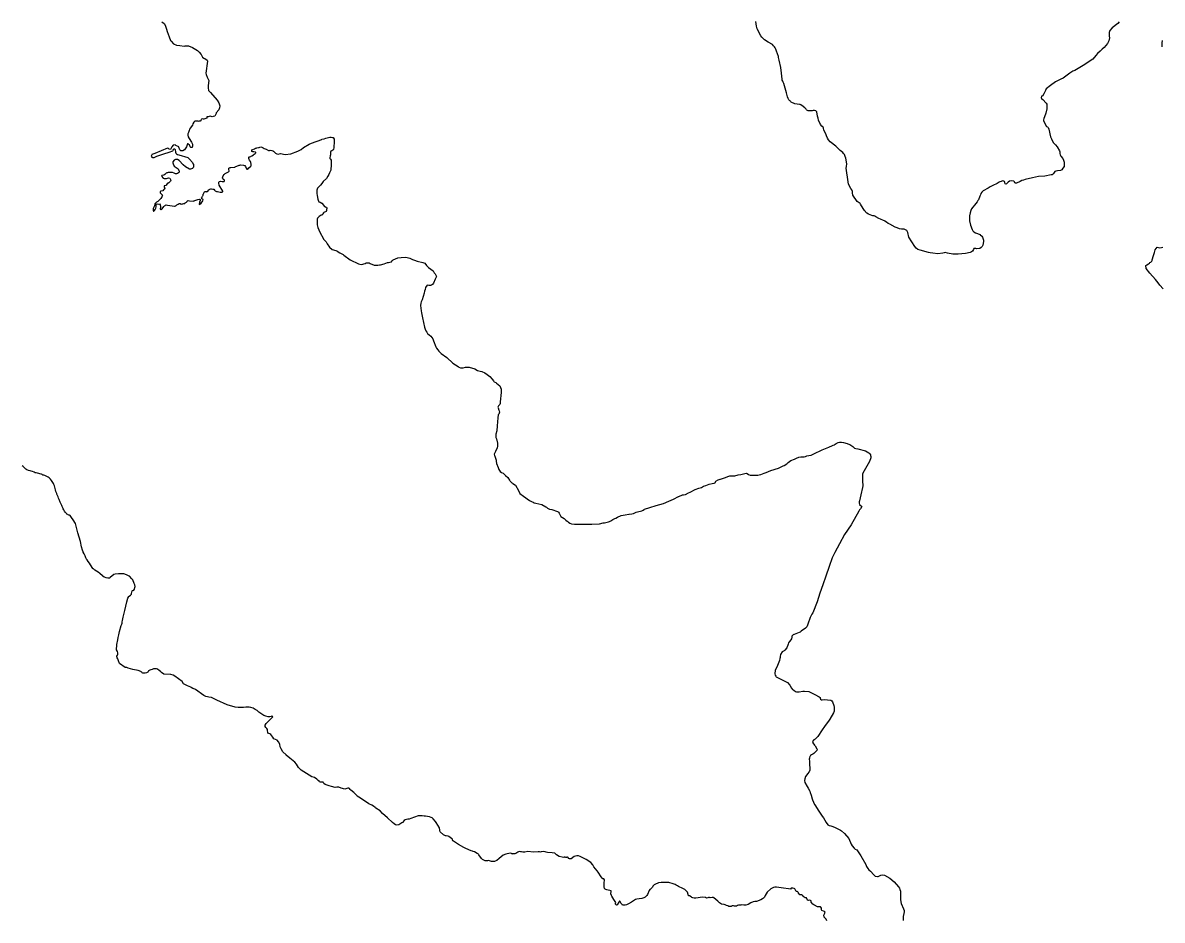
# Model space of a CAD drawing. Header units: inches. Extents: x 1341578 to 1502124, y 557203 to 748561.
# Drawn here: x 1489881 to 1495786, y 608243 to 612898 of the extents above; entities that cross this region are included whole.
import ezdxf

# ---------------------------------------------------------------- set-up
doc = ezdxf.new("R2010")
doc.units = ezdxf.units.IN
doc.header["$MEASUREMENT"] = 0
doc.layers.add('Zipcode', color=7, linetype='Continuous')

msp = doc.modelspace()

# ---------------------------------------------------------------- linework, layer by layer
at = {"layer": 'Zipcode'}
for points in [[(1490601.5, 612902.9), (1490613.8, 612893.6), (1490619.5, 612882.6), (1490620.3, 612880.3), (1490625.8, 612864.4), (1490629.8, 612852.8), (1490639.3, 612825.8), (1490647, 612806.9), (1490649, 612802), (1490661.3, 612789), (1490676.7, 612782.5), (1490695.1, 612780.2), (1490716.3, 612777.6), (1490722.8, 612778.1), (1490726, 612778.4), (1490739.4, 612779.3), (1490760.4, 612769.7), (1490786.6, 612753.9), (1490789.1, 612751), (1490794.2, 612745.3), (1490806, 612733.6), (1490812.2, 612719.4), (1490818.4, 612714.1), (1490823.3, 612712.4), (1490837.1, 612703.5), (1490838.1, 612698.9), (1490830.1, 612637.4), (1490830.7, 612630.5), (1490837, 612615.4), (1490845.6, 612599.4), (1490841.5, 612573.4), (1490840.9, 612560.8), (1490843.9, 612546.6), (1490852.9, 612537.1), (1490888.7, 612496.5), (1490897, 612482.9), (1490901.2, 612467.2), (1490899.6, 612457), (1490896.5, 612447.1), (1490883.4, 612431.4), (1490883.6, 612429), (1490883.7, 612428.2), (1490875.8, 612413), (1490868.4, 612412.1), (1490868.1, 612412), (1490862.7, 612409.5), (1490856.6, 612411.3), (1490855.1, 612413.2), (1490846.9, 612411.5), (1490840.6, 612410.7), (1490835.1, 612410.7), (1490835.1, 612408.4), (1490835.2, 612404.4), (1490834, 612402.6), (1490829.2, 612401.3), (1490824.3, 612399.9), (1490818.5, 612398.8), (1490816.6, 612398.9), (1490811.5, 612399.1), (1490806.4, 612398.9), (1490804.7, 612394.2), (1490799.3, 612388.5), (1490793.3, 612387.4), (1490792.4, 612387.3), (1490788.6, 612386.8), (1490787.5, 612387.2), (1490783.5, 612388.5), (1490778.4, 612388.3), (1490772.5, 612387.7), (1490772, 612387.7), (1490766.5, 612382.4), (1490762.5, 612374.4), (1490759.4, 612366.4), (1490753.1, 612358.8), (1490749.1, 612353.6), (1490745.5, 612346.1), (1490743.8, 612338.6), (1490739.4, 612329.6), (1490736.8, 612322.2), (1490736.9, 612314.7), (1490738, 612306.9), (1490742.8, 612298.7), (1490754.8, 612278.7), (1490754.7, 612278.6), (1490760.1, 612268.6), (1490759.4, 612256.1), (1490759.1, 612253.1), (1490759, 612251.9), (1490756.9, 612251.7), (1490752.1, 612251.2), (1490748.3, 612254.8), (1490744.9, 612264.5), (1490743.1, 612265.7), (1490740.6, 612267.5), (1490737.4, 612269.8), (1490733.7, 612269.7), (1490728.4, 612254.7), (1490719, 612238.6), (1490709.4, 612234.6), (1490700.6, 612234.4), (1490696.3, 612237.9), (1490694.5, 612239.3), (1490689, 612253.5), (1490688.6, 612254.4), (1490674.6, 612261.8), (1490670.4, 612265.4), (1490660.7, 612263.3), (1490653.9, 612254.3), (1490645.4, 612240.5), (1490639.4, 612243.1), (1490635.1, 612246.7), (1490630, 612247), (1490565.8, 612220), (1490550.2, 612214.9), (1490548.7, 612213.1), (1490546.8, 612205.7), (1490548.7, 612201.8), (1490553.6, 612199.4), (1490561, 612198.7), (1490575.7, 612205.4), (1490611, 612219.2), (1490638.9, 612227.5), (1490658.6, 612234.3), (1490660.2, 612236.7), (1490663.1, 612242.6), (1490665.4, 612243.6), (1490667.2, 612243.6), (1490668.7, 612242.4), (1490669.8, 612241.4), (1490672.9, 612227.4), (1490674.6, 612221.4), (1490677.2, 612219.2), (1490683.3, 612215.6), (1490689.9, 612213.5), (1490736, 612198.7), (1490744.7, 612191.3), (1490760.1, 612172.8), (1490766.1, 612162.1), (1490766.3, 612161.6), (1490766.1, 612158), (1490765.8, 612151.4), (1490765.7, 612149.5), (1490762.6, 612146.2), (1490759.6, 612142.9), (1490750.6, 612139.1), (1490744.1, 612139.6), (1490724.5, 612150.1), (1490712, 612161.6), (1490691.2, 612183.5), (1490681.9, 612189), (1490672.4, 612188.7), (1490665.3, 612184.7), (1490658.5, 612176.7), (1490657.5, 612171.1), (1490659.4, 612166), (1490665, 612154.8), (1490685.4, 612139.7), (1490689, 612132.3), (1490691.1, 612127.6), (1490691.2, 612123.5), (1490688.5, 612120.1), (1490681.9, 612115.8), (1490677.3, 612113.8), (1490672.4, 612114.1), (1490664.7, 612118.5), (1490657, 612121.9), (1490646.8, 612121.4), (1490639.2, 612121.2), (1490633.9, 612120.8), (1490629.9, 612120), (1490626.5, 612119.2), (1490623.3, 612117.4), (1490616.9, 612111.7), (1490616.6, 612111.4), (1490611, 612108.3), (1490601.1, 612105.9), (1490599.6, 612101.8), (1490607.9, 612091.8), (1490608.7, 612091.8), (1490613.4, 612090.7), (1490625.3, 612090.7), (1490626.1, 612090.9), (1490635.6, 612093.9), (1490641.9, 612091.6), (1490646.2, 612085.5), (1490647.2, 612080.2), (1490646.3, 612076.4), (1490636.4, 612066.4), (1490635.1, 612067.2), (1490629.4, 612062.8), (1490621.9, 612054.9), (1490613.9, 612052.6), (1490613.2, 612045), (1490616.2, 612041.7), (1490617.6, 612040.2), (1490613.8, 612034.3), (1490611.3, 612032.9), (1490610.4, 612032.3), (1490606.4, 612026.2), (1490596.7, 612024.6), (1490592.6, 612022.3), (1490593.2, 612016.9), (1490600.1, 612009.9), (1490602.7, 612006.3), (1490603.6, 612003), (1490604.2, 612001), (1490603.1, 611996.8), (1490601.8, 611994.9), (1490595.9, 611986.6), (1490583.1, 611973.1), (1490580.9, 611971.6), (1490573.6, 611966.9), (1490564.6, 611958.3), (1490562.6, 611949.1), (1490557, 611934.5), (1490555.8, 611924.5), (1490558.2, 611920.8), (1490560, 611920.9), (1490563.4, 611924.7), (1490566.1, 611928.9), (1490569.4, 611936.5), (1490571.4, 611943.5), (1490571.7, 611950.2), (1490570.7, 611953.9), (1490571.3, 611956.2), (1490574.3, 611958.6), (1490576.8, 611958.9), (1490586.3, 611958.1), (1490588.9, 611959), (1490592.7, 611954.7), (1490594.8, 611944.5), (1490594.9, 611938.4), (1490592.8, 611934.4), (1490593.1, 611931.8), (1490596.2, 611929.8), (1490598.5, 611929.9), (1490602.1, 611932.1), (1490608.4, 611939.7), (1490611.1, 611945.4), (1490614.3, 611948.9), (1490618.4, 611951.2), (1490619.5, 611951.9), (1490624.4, 611953.2), (1490631.3, 611952.9), (1490667.3, 611947.3), (1490668.3, 611947.1), (1490670.6, 611946.8), (1490671.8, 611948), (1490674.8, 611950.9), (1490679.9, 611954.6), (1490683, 611955.9), (1490685.7, 611957), (1490691.6, 611959.9), (1490696, 611960.6), (1490701.2, 611956.8), (1490707.4, 611959), (1490709.6, 611959.3), (1490714.9, 611960), (1490720.1, 611960.3), (1490723, 611963.6), (1490729.6, 611968.4), (1490730.7, 611969.5), (1490733.4, 611972.4), (1490733.5, 611973.5), (1490734.9, 611975.4), (1490737, 611975.9), (1490744.2, 611974.5), (1490765, 611973.5), (1490767.4, 611974.9), (1490768.7, 611975.3), (1490771.6, 611976.1), (1490777.6, 611978.1), (1490788.4, 611980.8), (1490797.2, 611983.3), (1490799.9, 611981.7), (1490799.8, 611975.9), (1490795.8, 611967), (1490794, 611956.3), (1490797.8, 611957.7), (1490806, 611963.2), (1490814.6, 611974.8), (1490815.9, 611982), (1490808.2, 611985.8), (1490807.4, 611989.6), (1490808.6, 611991.3), (1490809.5, 611993.9), (1490809.9, 611994.6), (1490812.4, 611998.6), (1490813.2, 612000.4), (1490814.8, 612003.8), (1490815.8, 612008.4), (1490816.1, 612009.8), (1490816.7, 612011.3), (1490818.3, 612015), (1490820, 612017.4), (1490821, 612018.8), (1490823.2, 612021.4), (1490825.1, 612022.4), (1490826.6, 612022.3), (1490833.6, 612022.2), (1490834.2, 612021.9), (1490840.6, 612024.5), (1490840.5, 612025.2), (1490844.8, 612031.6), (1490847.5, 612033.5), (1490850.5, 612035.7), (1490854.4, 612036.9), (1490858.3, 612036.6), (1490865.7, 612035.9), (1490870.8, 612034.9), (1490874.2, 612030.6), (1490874.3, 612030.5), (1490877.2, 612026.8), (1490884.5, 612023.7), (1490890.4, 612022.7), (1490897.2, 612021.4), (1490903.3, 612020.4), (1490909.8, 612019.2), (1490914.6, 612020), (1490917.6, 612022.4), (1490917.3, 612024.5), (1490898.9, 612055.5), (1490896.8, 612067), (1490897.4, 612071.4), (1490900.1, 612074.5), (1490904.5, 612076.2), (1490914.7, 612075.4), (1490915, 612075), (1490920.3, 612074.7), (1490923.7, 612075.5), (1490926.2, 612078.8), (1490926.6, 612081.4), (1490920.7, 612086), (1490917.2, 612089.2), (1490916.2, 612093.1), (1490916.6, 612098.9), (1490918.7, 612104.5), (1490923.5, 612111.2), (1490929.8, 612116.9), (1490946.5, 612125.5), (1490948.4, 612126.3), (1490950.4, 612128.7), (1490949.3, 612139.3), (1490948.9, 612143.2), (1490950, 612144.7), (1490951.9, 612147.2), (1490957.4, 612147.4), (1490959.2, 612147.6), (1490979.8, 612150), (1490981.9, 612151.2), (1491002, 612159.7), (1491005.4, 612160.4), (1491010.6, 612161.6), (1491025.2, 612159), (1491029.8, 612157.4), (1491030.8, 612157.1), (1491034.4, 612152.1), (1491038.5, 612143.9), (1491041.6, 612139.4), (1491044.6, 612139.2), (1491047.9, 612140), (1491052.6, 612145.3), (1491062.4, 612154.8), (1491065.1, 612158.4), (1491065, 612163), (1491064.9, 612164.9), (1491063, 612173.8), (1491060.5, 612178.2), (1491055.6, 612185.2), (1491053.1, 612188.8), (1491052, 612194.8), (1491052.6, 612200.9), (1491054.4, 612203), (1491056.8, 612203.4), (1491057.4, 612203.6), (1491062, 612203.9), (1491063.9, 612205.4), (1491067.5, 612208.5), (1491076.4, 612213.6), (1491078.8, 612215.9), (1491080.7, 612216.8), (1491085.5, 612220.2), (1491088, 612222.8), (1491087.7, 612225.6), (1491087.6, 612227), (1491077.7, 612229), (1491072.9, 612229.1), (1491068.2, 612229.6), (1491067.2, 612232.3), (1491067, 612235.6), (1491067.4, 612238), (1491067.5, 612238.9), (1491068.3, 612239.3), (1491072.7, 612241.1), (1491081.1, 612244.9), (1491086.9, 612247.2), (1491089.4, 612248.1), (1491094.5, 612250.1), (1491101.7, 612251.2), (1491105.6, 612251.9), (1491108.4, 612252.8), (1491114.1, 612254.1), (1491119.6, 612253.3), (1491126.3, 612249.5), (1491132.4, 612245.2), (1491142.3, 612241.9), (1491154.4, 612235.9), (1491156.2, 612236), (1491157.6, 612236.1), (1491158.7, 612236.1), (1491163.5, 612237.8), (1491171.9, 612236.5), (1491176.5, 612234.5), (1491178.9, 612232.3), (1491179.3, 612231.6), (1491190.6, 612221.7), (1491196.7, 612218.7), (1491203.7, 612217), (1491216.1, 612220.7), (1491240.2, 612215.4), (1491270.2, 612219.1), (1491306, 612231.8), (1491319.8, 612239.1), (1491323, 612241.5), (1491336.2, 612251.2), (1491364.7, 612268.1), (1491377.5, 612273), (1491430.2, 612293.1), (1491430.9, 612293.7), (1491443.1, 612297), (1491450.6, 612300), (1491471.6, 612304.5), (1491478.5, 612304.4), (1491485, 612303.9), (1491488.6, 612302.6), (1491494.2, 612294.8), (1491494.7, 612291.9), (1491494.9, 612284.2), (1491494.7, 612278.1), (1491493.8, 612269.7), (1491492, 612263.1), (1491492.1, 612256), (1491492.2, 612252), (1491490.5, 612241.6), (1491487.2, 612238.2), (1491482.8, 612234.3), (1491481.8, 612233.5), (1491477.4, 612232.3), (1491476.1, 612227.2), (1491476, 612212.9), (1491474.2, 612207.4), (1491471.5, 612198.1), (1491471.2, 612197.1), (1491471.3, 612194.6), (1491472, 612193.8), (1491476, 612190.1), (1491478.7, 612185.6), (1491479.2, 612178.7), (1491479.5, 612175.1), (1491479.3, 612168.2), (1491478.7, 612155.9), (1491476.9, 612140.9), (1491476.4, 612132.8), (1491470.9, 612120.1), (1491466.7, 612111), (1491461.8, 612101.7), (1491454.9, 612089.6), (1491437.6, 612074.8), (1491431, 612065), (1491423.3, 612055.7), (1491422.9, 612055.3), (1491416.3, 612048.3), (1491415.8, 612047.8), (1491411.4, 612043.5), (1491410.8, 612042.9), (1491409, 612041.8), (1491408.1, 612040.3), (1491405.1, 612030.1), (1491405.3, 612023.1), (1491405, 612012.4), (1491405.7, 612002.7), (1491409.3, 611983.8), (1491410.8, 611977.9), (1491415.1, 611970.1), (1491421.2, 611968.5), (1491430.1, 611962.7), (1491440.3, 611949.8), (1491440.4, 611949.7), (1491440.5, 611949.6), (1491441.3, 611949.5), (1491441.6, 611948.4), (1491448.7, 611943.3), (1491451.4, 611942.5), (1491455, 611940.9), (1491456.2, 611938.1), (1491456.3, 611934.2), (1491455.4, 611930), (1491455, 611925.3), (1491452.3, 611919.3), (1491440.9, 611914.1), (1491439.1, 611911.9), (1491436.2, 611907.9), (1491434.3, 611903.4), (1491432.8, 611900.5), (1491429.6, 611899.7), (1491426.5, 611899.4), (1491421.5, 611896.8), (1491417.4, 611893.3), (1491415.7, 611892.2), (1491408.5, 611884.6), (1491407.2, 611879), (1491406.6, 611864.1), (1491406.8, 611852.9), (1491406.9, 611850.7), (1491410.4, 611836), (1491420.7, 611811.4), (1491439.2, 611777.7), (1491439.9, 611776.4), (1491452.5, 611762.7), (1491458.2, 611751.4), (1491469.6, 611734.5), (1491484.7, 611722.3), (1491491.2, 611720.2), (1491508.1, 611714.6), (1491510.1, 611714), (1491523.1, 611705.7), (1491533.6, 611699), (1491540.3, 611696.6), (1491544.7, 611693.3), (1491577.5, 611668.6), (1491620.5, 611648.5), (1491627.1, 611645.5), (1491635.7, 611644.5), (1491654.9, 611650.1), (1491661, 611652.7), (1491668.5, 611653.7), (1491675.1, 611652.7), (1491681.2, 611649.2), (1491701.4, 611641.2), (1491711.5, 611640.7), (1491720.6, 611641.3), (1491728.7, 611641.8), (1491735.3, 611643.3), (1491752.9, 611648.4), (1491771.6, 611654.1), (1491776.6, 611654.8), (1491782.2, 611655.6), (1491790.8, 611657.7), (1491793.8, 611662.7), (1491796.4, 611665.1), (1491799.4, 611667.8), (1491824.6, 611678.5), (1491842.3, 611681.1), (1491865.5, 611682.2), (1491886.8, 611677.2), (1491893.8, 611673.7), (1491900.9, 611670.7), (1491911.1, 611666.2), (1491925.2, 611661.2), (1491953.5, 611654.2), (1491965.2, 611651.7), (1491973.8, 611639.1), (1491977.9, 611633.5), (1491984, 611628), (1492007.3, 611611.4), (1492013.4, 611601.3), (1492017.9, 611595.8), (1492025, 611581.7), (1492023.5, 611578.1), (1492018, 611568.5), (1492008.5, 611547.7), (1492003.5, 611541.2), (1491998.9, 611537.6), (1491992.9, 611536.1), (1491985.3, 611536), (1491976.7, 611537), (1491968.1, 611524.9), (1491965.6, 611515.3), (1491963.1, 611505.6), (1491961.7, 611495.5), (1491950.2, 611461.1), (1491946.1, 611451), (1491944.2, 611443.4), (1491942.7, 611431.8), (1491944.8, 611404), (1491946.9, 611393.9), (1491951.5, 611368.2), (1491962.8, 611318.7), (1491966.3, 611308.6), (1491969.4, 611301), (1491974, 611292.9), (1491978.5, 611285.9), (1491995.8, 611271.8), (1492005.4, 611258.7), (1492009, 611248.1), (1492021.2, 611217.8), (1492025.3, 611211.2), (1492031.9, 611202.2), (1492037, 611195.6), (1492042, 611190.1), (1492048.6, 611182), (1492078.5, 611162.4), (1492109.4, 611133.2), (1492136.8, 611115.1), (1492141.4, 611112.1), (1492149.5, 611108.6), (1492163.6, 611109.1), (1492175.7, 611112.7), (1492194.4, 611112.3), (1492224.3, 611103.8), (1492237.4, 611095.2), (1492251.1, 611091.7), (1492259.7, 611089.3), (1492275.4, 611081.7), (1492288, 611073.2), (1492301.2, 611063.1), (1492313.9, 611049.5), (1492320, 611040.9), (1492322.8, 611037.4), (1492323.5, 611036.4), (1492331.5, 611031.8), (1492335.7, 611029.4), (1492352.4, 611015.8), (1492360, 610997.1), (1492360.1, 610980.4), (1492355.2, 610931.9), (1492354.2, 610923.3), (1492352.9, 610918.7), (1492352.7, 610918.3), (1492346.7, 610911.7), (1492344.6, 610907.2), (1492343.2, 610904.1), (1492343.9, 610901.2), (1492344.2, 610900.3), (1492347.3, 610888.4), (1492348.8, 610884.9), (1492351.4, 610878.8), (1492347.9, 610868.2), (1492344.8, 610865.2), (1492341.9, 610848.5), (1492339.5, 610807), (1492338, 610781.8), (1492333.1, 610764.6), (1492331.6, 610759.5), (1492332.1, 610746.9), (1492336.2, 610739.8), (1492340.8, 610717.1), (1492340.8, 610702.4), (1492339.9, 610693.8), (1492330.3, 610674.1), (1492324.3, 610660.9), (1492324.8, 610653.9), (1492326.3, 610649.6), (1492333.5, 610629.1), (1492334, 610623.7), (1492335.1, 610613), (1492344.3, 610591.8), (1492347.8, 610580.7), (1492355.4, 610570.1), (1492361, 610565.6), (1492370.1, 610562.1), (1492382.8, 610550.5), (1492393.9, 610540.4), (1492402.9, 610526.5), (1492403.6, 610525.3), (1492404.2, 610524.2), (1492406.1, 610520.7), (1492409.7, 610516.7), (1492415.8, 610512.2), (1492418, 610510.8), (1492421.3, 610508.7), (1492433.5, 610499.1), (1492450.3, 610472.4), (1492457.4, 610457.2), (1492475.1, 610442.7), (1492507.6, 610420.5), (1492516.7, 610415.5), (1492525.3, 610411.5), (1492530.8, 610409), (1492539.9, 610407), (1492570.8, 610399.5), (1492591.5, 610388), (1492595.6, 610384.9), (1492600.7, 610380.9), (1492606.2, 610377.4), (1492611.3, 610375.4), (1492621.9, 610373.4), (1492652.3, 610363.4), (1492654.8, 610361.9), (1492657.8, 610359.4), (1492660.4, 610355.4), (1492662.9, 610350.8), (1492670, 610337.7), (1492685.7, 610327.1), (1492694.4, 610318.6), (1492702.3, 610312.9), (1492703.5, 610312), (1492706.5, 610309.6), (1492709.1, 610307.5), (1492716.2, 610302.5), (1492724.8, 610299.8), (1492725.8, 610299.5), (1492740.4, 610298), (1492749, 610297.5), (1492755.1, 610297.6), (1492762.7, 610298.1), (1492769.2, 610298.1), (1492779.8, 610298.2), (1492804.6, 610297.7), (1492813.7, 610297.3), (1492821.8, 610297.3), (1492822.6, 610297.3), (1492829.4, 610297.3), (1492870.3, 610300), (1492889.1, 610303.9), (1492895, 610305.1), (1492903.1, 610306.7), (1492908.7, 610307.2), (1492915.7, 610309.7), (1492922.3, 610311.8), (1492928.9, 610315.3), (1492933.9, 610318.9), (1492939.4, 610320.9), (1492948.6, 610326.3), (1492954.1, 610329.4), (1492963.2, 610334.7), (1492982.3, 610341.8), (1493003.5, 610345.4), (1493022.2, 610349), (1493023.5, 610349.2), (1493037.9, 610351.1), (1493046, 610353.1), (1493053, 610356.2), (1493060.1, 610359.8), (1493067.2, 610362.3), (1493089.4, 610366.9), (1493092.9, 610367.9), (1493096.4, 610371), (1493101.3, 610374.4), (1493101.5, 610374.5), (1493102.8, 610375), (1493131.3, 610384.8), (1493164.1, 610394), (1493201.9, 610405.2), (1493228.2, 610417.4), (1493252.9, 610426.6), (1493279.1, 610440.3), (1493280.1, 610440.7), (1493300.3, 610449), (1493304.4, 610449.8), (1493315.5, 610452.1), (1493331, 610459.5), (1493340.2, 610463.8), (1493364.9, 610477.5), (1493383.6, 610484.2), (1493392.1, 610486.3), (1493398.2, 610487.7), (1493409.3, 610494.3), (1493420.4, 610497.9), (1493429, 610501), (1493438.1, 610504.6), (1493454.2, 610509.2), (1493464.4, 610510.2), (1493470.4, 610513.8), (1493470.9, 610517.3), (1493473.4, 610520.8), (1493484, 610527.5), (1493490.1, 610529.4), (1493495.3, 610531.1), (1493496.6, 610531.5), (1493517.3, 610538.7), (1493539.5, 610545.8), (1493544.6, 610547.4), (1493559.7, 610547.9), (1493570.8, 610549), (1493588, 610554.1), (1493602.7, 610554.6), (1493615.8, 610558.7), (1493622.4, 610560.3), (1493628.9, 610561.8), (1493635.5, 610560.3), (1493641.1, 610555.3), (1493650.2, 610551.8), (1493673.4, 610551.3), (1493684, 610551.4), (1493690.1, 610551.9), (1493697.7, 610553.4), (1493706.3, 610556), (1493722.9, 610561.6), (1493733.5, 610565.2), (1493757.2, 610575.9), (1493797.6, 610588.1), (1493822.3, 610599.3), (1493826.4, 610601.9), (1493840.5, 610610.5), (1493847, 610617.1), (1493853.6, 610621.9), (1493861.1, 610627.3), (1493880.8, 610634.9), (1493890.4, 610640), (1493903.5, 610645.1), (1493913.6, 610646.7), (1493927.4, 610647.1), (1493930.3, 610647.2), (1493937.4, 610648.8), (1493945, 610651.3), (1493954, 610653.4), (1493967.2, 610655.9), (1493980.9, 610662), (1494022.8, 610682.3), (1494058.6, 610697.6), (1494077.3, 610705.8), (1494081.3, 610707.3), (1494086.9, 610709.4), (1494088.8, 610710.7), (1494091.4, 610712.4), (1494096.9, 610716), (1494107, 610720.5), (1494114.1, 610722.1), (1494124.2, 610722.1), (1494134.8, 610721.1), (1494153.5, 610715.4), (1494153.6, 610715.4), (1494165.7, 610711.6), (1494167.5, 610710.3), (1494182.9, 610699.6), (1494187, 610695.5), (1494191, 610692.5), (1494197.6, 610689.5), (1494209.2, 610687.5), (1494247.7, 610677.6), (1494264.9, 610668), (1494270.5, 610661.5), (1494273.5, 610657.4), (1494275, 610653.9), (1494275.1, 610647.8), (1494275.6, 610642.3), (1494268.6, 610623.1), (1494234.4, 610562.8), (1494231.9, 610557.2), (1494232, 610542.6), (1494232.6, 610515.3), (1494234.1, 610503.2), (1494234.1, 610496.1), (1494233.2, 610487), (1494224.7, 610449.1), (1494216.7, 610418.7), (1494215.7, 610412.7), (1494215.7, 610406.1), (1494217.3, 610399), (1494230, 610388.4), (1494222.2, 610377.4), (1494217.8, 610371.2), (1494213.9, 610365.6), (1494174.2, 610293.3), (1494140, 610244.1), (1494113.4, 610195), (1494089.3, 610150.5), (1494074.7, 610122.1), (1494059.7, 610078.1), (1494042.7, 610027.5), (1494026.7, 609983), (1494012.2, 609940), (1493997.7, 609895.5), (1493975.6, 609838.3), (1493970.6, 609830.2), (1493961.6, 609813.5), (1493948.7, 609778.8), (1493947, 609774.5), (1493943.5, 609765.4), (1493938, 609758.3), (1493937.4, 609757.8), (1493915.4, 609742), (1493909.3, 609737.5), (1493905.3, 609735.9), (1493878, 609725.3), (1493876.1, 609724.5), (1493872.9, 609723.2), (1493869.9, 609720.2), (1493869.5, 609719.7), (1493866.9, 609716.6), (1493866.4, 609711.1), (1493866.3, 609710.8), (1493864.9, 609702), (1493861.7, 609698.2), (1493854.3, 609689.8), (1493849.8, 609681.7), (1493847.3, 609675.6), (1493840.8, 609656.9), (1493830.8, 609643.2), (1493826.7, 609640.2), (1493816.1, 609634.6), (1493808.1, 609621.4), (1493806.6, 609611.8), (1493806.1, 609605.2), (1493805.1, 609601.2), (1493802.1, 609591.1), (1493788.6, 609556.2), (1493779.6, 609541), (1493778.8, 609521), (1493779.3, 609515), (1493783.2, 609508.5), (1493784.4, 609506.5), (1493802, 609497.2), (1493843.3, 609476.7), (1493856.4, 609463.3), (1493865.1, 609447.4), (1493870.6, 609440.4), (1493877.2, 609436), (1493885.3, 609430.1), (1493890.3, 609427.7), (1493904.8, 609428.3), (1493923.8, 609430.5), (1493931.8, 609430.6), (1493954.3, 609428.8), (1493986.4, 609414.2), (1494007.6, 609402.4), (1494012.6, 609398.5), (1494014.1, 609395), (1494015.7, 609390.5), (1494020.2, 609387.1), (1494024.2, 609387.1), (1494033.2, 609388.2), (1494069.3, 609385.1), (1494074.3, 609381.6), (1494077.8, 609376.7), (1494084.6, 609357.7), (1494086.1, 609348.8), (1494086.2, 609343.8), (1494086.3, 609333.8), (1494085.9, 609328.3), (1494082.5, 609318.2), (1494064, 609286.8), (1494062.3, 609284), (1494062, 609283.5), (1494039.2, 609252.7), (1494020.5, 609225), (1494004.7, 609200.9), (1494000.8, 609195.8), (1493986.9, 609182.2), (1493980.9, 609178.6), (1493980, 609178), (1493978.5, 609177.1), (1493973.6, 609170), (1493975.1, 609165.1), (1493976, 609163.8), (1493984.2, 609151.5), (1493986.8, 609147.7), (1493995.6, 609132.3), (1493997, 609129.8), (1493995.6, 609124.3), (1493992.2, 609120.8), (1493987.1, 609115.7), (1493979.7, 609108), (1493975.8, 609104.1), (1493972.1, 609102.4), (1493967.8, 609100.5), (1493963.3, 609098.4), (1493961.5, 609094.7), (1493960.4, 609092.4), (1493958, 609085.9), (1493957.5, 609083.3), (1493956.6, 609078.3), (1493957.2, 609068.4), (1493958.8, 609054.9), (1493960.1, 609028.4), (1493959.2, 609020.9), (1493956.8, 609013.3), (1493955.1, 609011.1), (1493950.2, 609004.3), (1493949.9, 609003.8), (1493937.5, 608989.1), (1493933.6, 608977.1), (1493932.7, 608968.1), (1493933.8, 608958.1), (1493946.6, 608937.7), (1493951.7, 608928.3), (1493959.8, 608912.4), (1493961.9, 608905.7), (1493966.4, 608891.6), (1493972.3, 608872.8), (1493973.8, 608868), (1493978.5, 608855.4), (1493979, 608854.1), (1493985.1, 608842.1), (1494006, 608808.9), (1494016.1, 608793), (1494023.2, 608783.5), (1494029.8, 608774.6), (1494037, 608762.7), (1494044.8, 608751), (1494053.2, 608738.4), (1494060.3, 608734.4), (1494068.8, 608732), (1494078.8, 608729.1), (1494090.4, 608724.3), (1494118.5, 608710.6), (1494124.6, 608706.6), (1494139.2, 608692.3), (1494161, 608666.5), (1494174.8, 608637.2), (1494179.4, 608628.7), (1494189, 608617.3), (1494194.6, 608612.4), (1494203.6, 608608.5), (1494224.5, 608577.2), (1494249.4, 608533), (1494253.6, 608522), (1494259.7, 608511.6), (1494265.3, 608504.1), (1494273.3, 608497.2), (1494291.5, 608478.4), (1494294.6, 608474.9), (1494299.1, 608472), (1494309.6, 608469.6), (1494314.6, 608470.2), (1494320.1, 608473.2), (1494327.1, 608476.8), (1494336.5, 608478.4), (1494346.1, 608477), (1494374.7, 608461.8), (1494396.9, 608442), (1494419.2, 608416.8), (1494423.8, 608410.3), (1494426.9, 608403.4), (1494429, 608394.4), (1494430, 608386.4), (1494429.3, 608360.9), (1494429.9, 608348.4), (1494433.1, 608330.4), (1494445.5, 608301.5), (1494448, 608293.6), (1494448.1, 608286.6), (1494447.7, 608278.6), (1494442.9, 608263), (1494443, 608254), (1494443.6, 608242)], [(1495563.7, 612902.6), (1495555.6, 612894.1), (1495526.8, 612872.6), (1495514.7, 612858.2), (1495511.1, 612847.1), (1495511, 612828.5), (1495512.5, 612820.5), (1495509.9, 612804.4), (1495502.2, 612790.9), (1495494.1, 612780.4), (1495485, 612769.9), (1495474.4, 612760.5), (1495464, 612751), (1495451.2, 612739.5), (1495441.6, 612728), (1495425.9, 612709), (1495375.5, 612676.7), (1495332.7, 612651.3), (1495322.6, 612647.3), (1495307, 612637.4), (1495272.1, 612611.5), (1495260.6, 612605), (1495246.4, 612598.1), (1495232.4, 612592.1), (1495207.1, 612573.2), (1495184.9, 612554.7), (1495180.4, 612547.7), (1495171.7, 612529.7), (1495165.1, 612517.7), (1495160.6, 612517.7), (1495158.5, 612509.2), (1495161, 612506.2), (1495166.5, 612500.6), (1495185, 612481.9), (1495187.5, 612475.8), (1495188.4, 612470.9), (1495188.6, 612469.8), (1495188.6, 612461.7), (1495188.6, 612452.6), (1495183.1, 612429.3), (1495176.1, 612409.6), (1495172.6, 612400.9), (1495171.1, 612393.9), (1495171.1, 612388.8), (1495185.9, 612360.5), (1495191, 612358.5), (1495194.5, 612354.5), (1495197.6, 612346.4), (1495207.8, 612307), (1495212.4, 612296.4), (1495221.1, 612277.7), (1495233.3, 612264.6), (1495241.9, 612255), (1495254.1, 612234.3), (1495255.1, 612228.3), (1495255.7, 612219.7), (1495257.2, 612213.1), (1495260.8, 612206.5), (1495270.9, 612194.9), (1495274.5, 612184.8), (1495277.6, 612175.2), (1495277.6, 612159.6), (1495277.1, 612152), (1495271.1, 612143.4), (1495265.1, 612135.3), (1495258.5, 612131.2), (1495243.3, 612130.1), (1495234.7, 612128.1), (1495229.7, 612126.5), (1495225.7, 612121.5), (1495222.6, 612116.4), (1495220.6, 612112.3), (1495216.1, 612110.3), (1495210, 612109.3), (1495177.2, 612102.6), (1495145.3, 612100.5), (1495113.5, 612093.3), (1495075.6, 612084.5), (1495066.5, 612082), (1495058.4, 612079.4), (1495050.3, 612075.4), (1495030.6, 612065.7), (1495026.1, 612066.7), (1495022, 612068.7), (1495020, 612073.7), (1495016.4, 612077.3), (1495004.8, 612078.7), (1494995.2, 612076.7), (1494988.1, 612071.6), (1494984.1, 612068.1), (1494976.6, 612060.9), (1494972, 612063), (1494971, 612070), (1494969.4, 612074.6), (1494965.9, 612077.1), (1494957.8, 612077.6), (1494952.2, 612074.5), (1494943.6, 612073), (1494940.6, 612071.4), (1494930.5, 612065.3), (1494908.8, 612054.1), (1494894.7, 612046.5), (1494883.6, 612040.9), (1494858.3, 612027.2), (1494851.3, 612019.1), (1494846.2, 612012), (1494844.2, 612006.4), (1494842.2, 612002.8), (1494840.7, 611998.3), (1494834.7, 611980.6), (1494831.2, 611976.5), (1494826.2, 611969.4), (1494820.1, 611960.8), (1494797.5, 611933.4), (1494794, 611923.8), (1494791, 611911.6), (1494787.5, 611897), (1494786.5, 611881.3), (1494787.1, 611871.7), (1494792.2, 611848.9), (1494800.9, 611826.2), (1494804.9, 611819.1), (1494810, 611813.1), (1494818.1, 611809.1), (1494841.9, 611799.3), (1494842.4, 611799), (1494849.5, 611793.5), (1494851.6, 611790.8), (1494854.6, 611786.9), (1494859.7, 611771.3), (1494859.7, 611764.2), (1494856.3, 611745), (1494853.3, 611736.9), (1494847.2, 611731.8), (1494840.6, 611728.2), (1494825, 611725.1), (1494819.9, 611726.6), (1494814.8, 611728.1), (1494811.3, 611728.1), (1494809.3, 611726.6), (1494807.8, 611722.6), (1494802.8, 611713.9), (1494798.2, 611710.4), (1494790.6, 611707.3), (1494765.9, 611700.7), (1494728, 611698.5), (1494712.3, 611698), (1494700.2, 611697.9), (1494672.8, 611703.4), (1494661.7, 611706.4), (1494655.6, 611704.8), (1494648.6, 611702.8), (1494622.3, 611700.2), (1494598, 611702.6), (1494583.8, 611705.1), (1494574.2, 611706.6), (1494531.2, 611718.1), (1494520, 611721.6), (1494510.4, 611729.6), (1494503.8, 611737.2), (1494472.3, 611785.6), (1494467.6, 611810.9), (1494462.1, 611821.5), (1494448.4, 611828), (1494440.8, 611828), (1494434.7, 611828), (1494424.1, 611830), (1494411.9, 611834), (1494402.3, 611837.5), (1494375, 611853.1), (1494365.3, 611857.1), (1494356.7, 611863.1), (1494348.6, 611869.2), (1494346.8, 611870.3), (1494342.3, 611873), (1494342, 611873.2), (1494326, 611879.8), (1494317.7, 611883.2), (1494302.5, 611891.3), (1494296.1, 611895.7), (1494295.9, 611895.8), (1494292.4, 611896.8), (1494286.8, 611897.3), (1494280.7, 611898.3), (1494263.5, 611905.3), (1494254.9, 611910.8), (1494248.8, 611917.9), (1494247.8, 611919.3), (1494247.4, 611919.8), (1494243.7, 611924.9), (1494236.1, 611935.5), (1494221.9, 611957.2), (1494220.9, 611961.3), (1494215.8, 611964.8), (1494205.1, 611971.3), (1494182.8, 612004.6), (1494180.7, 612016.3), (1494180.2, 612023.8), (1494177.6, 612031.4), (1494171.5, 612039), (1494160.8, 612061.7), (1494157.8, 612072.3), (1494148.9, 612143.6), (1494149.9, 612152.2), (1494151.4, 612165.8), (1494146.2, 612196.7), (1494142.6, 612205.3), (1494138.6, 612214.4), (1494134, 612220.9), (1494130.4, 612225.5), (1494117.3, 612235.5), (1494094.4, 612257.7), (1494065, 612281.4), (1494056.4, 612290.9), (1494051.3, 612300), (1494046.7, 612311.6), (1494043.1, 612322.2), (1494031.9, 612341.9), (1494030.4, 612351), (1494026.3, 612359.6), (1494024.4, 612360.9), (1494021.8, 612362.6), (1494015.1, 612369.7), (1494014.9, 612370.1), (1494004.5, 612393.4), (1494003.4, 612402.5), (1494000.3, 612413.1), (1493995.2, 612436.9), (1493990.1, 612440.9), (1493984.6, 612442.4), (1493976.5, 612443.4), (1493971.9, 612441.9), (1493959.8, 612440.8), (1493951.2, 612441.8), (1493944.5, 612444.6), (1493944.1, 612444.8), (1493942.7, 612446.7), (1493940, 612450.3), (1493937.2, 612453.6), (1493933.9, 612457.4), (1493919, 612469.1), (1493916.7, 612470.9), (1493914.7, 612472.5), (1493911.6, 612473.2), (1493909, 612473.8), (1493905.6, 612474.5), (1493881.3, 612478.5), (1493863.7, 612487.2), (1493861.7, 612488.2), (1493858.7, 612490.9), (1493856.2, 612493.2), (1493852.5, 612497), (1493851.2, 612498.3), (1493847.9, 612505.7), (1493844.2, 612514), (1493839.3, 612534.2), (1493824.4, 612582.6), (1493821.4, 612589.7), (1493819.5, 612594.8), (1493816.5, 612599.8), (1493815.5, 612605.4), (1493812.7, 612637.2), (1493808.8, 612665.9), (1493801, 612704.8), (1493798, 612717.4), (1493796.5, 612723.4), (1493787.6, 612750.7), (1493787.5, 612751), (1493784.2, 612760.8), (1493780.7, 612768.4), (1493776.2, 612774), (1493772.2, 612779), (1493765.6, 612785.6), (1493744.6, 612798.3), (1493725, 612809.6), (1493710.9, 612823.2), (1493705.9, 612830.3), (1493686.5, 612867.2), (1493683, 612880.9), (1493681.1, 612893), (1493679.7, 612905.1)], [(1495786.4, 612772.7), (1495785, 612786.7), (1495785, 612793.8), (1495787.1, 612805.8)], [(1495790.5, 611518.8), (1495774.2, 611537.9), (1495765.3, 611549.2), (1495758.4, 611558), (1495751.9, 611566.2), (1495721.4, 611600), (1495702.6, 611623.2), (1495701.5, 611639.4), (1495705.6, 611642.4), (1495715.2, 611647.5), (1495719.7, 611651.6), (1495721.3, 611654.5), (1495721.7, 611655.1), (1495726.3, 611656.7), (1495732.3, 611661.3), (1495733.8, 611665.3), (1495733.8, 611669.9), (1495735.1, 611672.5), (1495735.3, 611672.9), (1495738.8, 611685.6), (1495746.8, 611706.3), (1495748.8, 611721), (1495759.4, 611734.2), (1495766.5, 611731.7), (1495773.1, 611731.2), (1495781.7, 611731.7), (1495788.7, 611734.8)], [(1494048.6, 608239.8), (1494045, 608248.7), (1494034.4, 608258.6), (1494033.9, 608261.6), (1494032.3, 608270.1), (1494036.7, 608279.1), (1494038.1, 608281.7), (1494038.1, 608283.2), (1494038.6, 608286.2), (1494038.1, 608287.2), (1494036.1, 608288.6), (1494030, 608290.6), (1494021.5, 608294.5), (1494019.5, 608298), (1494019.4, 608301.5), (1494019.4, 608305.5), (1494017.3, 608310.4), (1494015.8, 608311.9), (1494010.8, 608312.4), (1494000.3, 608313.3), (1493984.7, 608322.1), (1493980.2, 608323.5), (1493975.1, 608327), (1493967, 608336.9), (1493967, 608344.4), (1493959.9, 608347.8), (1493952.9, 608345.7), (1493947.9, 608347.7), (1493944.3, 608355.2), (1493942.3, 608358.6), (1493939.3, 608358.6), (1493935.3, 608358.6), (1493925.7, 608366.5), (1493924.7, 608369.4), (1493922.2, 608371.4), (1493917.1, 608374.4), (1493912.6, 608374.8), (1493907.1, 608374.8), (1493902.1, 608381.2), (1493900, 608386.7), (1493896.9, 608391.1), (1493893.4, 608391.6), (1493888.4, 608393.1), (1493881.8, 608406), (1493878.7, 608408), (1493872.4, 608409.9), (1493866.2, 608409.8), (1493863.7, 608409.3), (1493859.3, 608404.7), (1493849.3, 608405.6), (1493822.7, 608410.4), (1493787.2, 608414), (1493779.2, 608413.9), (1493772.2, 608413.3), (1493757.3, 608406.6), (1493738.5, 608388.9), (1493728.6, 608372.3), (1493724.2, 608363.3), (1493720.3, 608357.2), (1493714.8, 608353.7), (1493705.9, 608348.6), (1493684, 608340.9), (1493675, 608340.3), (1493666.5, 608338.2), (1493653.5, 608333.5), (1493639.6, 608324.4), (1493628.2, 608321.2), (1493622.7, 608320.7), (1493617.7, 608321.6), (1493606.7, 608323), (1493601.7, 608321), (1493598.2, 608320.9), (1493593.7, 608320.9), (1493589.2, 608320.8), (1493584.2, 608319.3), (1493579.2, 608316.2), (1493573.2, 608315.7), (1493568.7, 608316.1), (1493564.7, 608317.6), (1493556.7, 608317.5), (1493553.7, 608315.9), (1493551.2, 608313.9), (1493539.7, 608315.3), (1493534.7, 608318.2), (1493527.2, 608320.2), (1493523.7, 608321.6), (1493521.1, 608323.1), (1493515.1, 608325), (1493502.1, 608326.4), (1493496.6, 608329.8), (1493492, 608333.3), (1493488, 608337.7), (1493482.9, 608341.7), (1493462.8, 608359), (1493460.7, 608361.9), (1493453.7, 608361.9), (1493443.2, 608359.8), (1493439.7, 608361.2), (1493435.2, 608361.7), (1493431.7, 608360.1), (1493424.8, 608357.6), (1493418.7, 608361.5), (1493404.2, 608362.3), (1493368.8, 608358), (1493360.3, 608357.9), (1493353.2, 608359.3), (1493348.7, 608361.7), (1493344.7, 608365.2), (1493336.1, 608369.1), (1493332.1, 608369.1), (1493330.1, 608369.5), (1493328.6, 608376), (1493326.4, 608388.5), (1493315.3, 608399.9), (1493311.3, 608403.3), (1493300.7, 608408.2), (1493278.6, 608418.5), (1493274.6, 608421.9), (1493267.5, 608425.9), (1493262.5, 608428.3), (1493245.9, 608433.6), (1493233.4, 608437.5), (1493228.4, 608438.5), (1493216.4, 608439.8), (1493189.4, 608439.5), (1493175.9, 608436.4), (1493156.5, 608428.2), (1493153, 608426.6), (1493149.5, 608424.1), (1493146.6, 608420.6), (1493143.6, 608415.5), (1493133.7, 608403.9), (1493130.3, 608401.9), (1493127.3, 608396.9), (1493118.5, 608377.3), (1493115.1, 608371.2), (1493105.7, 608363.1), (1493099.7, 608359.1), (1493088.8, 608355.9), (1493074.8, 608353.8), (1493063.8, 608353.2), (1493056.3, 608350.1), (1493036, 608337.4), (1493019.6, 608328.2), (1493010.1, 608323.1), (1493002.1, 608321.5), (1492995.1, 608321.4), (1492989.1, 608321.9), (1492986.6, 608325.3), (1492982.5, 608330.3), (1492974.9, 608341.7), (1492972.9, 608343.2), (1492969, 608336.2), (1492960.6, 608323.6), (1492957.1, 608321.5), (1492952.6, 608327), (1492952.5, 608330.5), (1492953.5, 608336), (1492943.8, 608350.4), (1492934.1, 608367.8), (1492932.1, 608371.3), (1492929, 608379.7), (1492929.9, 608391.7), (1492930.8, 608395.7), (1492908.3, 608401), (1492901.7, 608401.9), (1492898.2, 608404.9), (1492895.2, 608408.4), (1492894.1, 608416.9), (1492893.8, 608440.4), (1492894.7, 608448.4), (1492894.7, 608452.4), (1492891.6, 608457.8), (1492887.6, 608457.8), (1492878.5, 608468.7), (1492862.8, 608492.5), (1492857.7, 608500), (1492848.1, 608509.9), (1492840.5, 608520.3), (1492835.9, 608530.2), (1492824.2, 608543.1), (1492800.6, 608557.9), (1492779.4, 608569.1), (1492768.9, 608574.5), (1492761.4, 608576.4), (1492752.8, 608577.3), (1492745.9, 608575.8), (1492738.9, 608573.7), (1492723, 608562.5), (1492717, 608561.5), (1492714.5, 608561.4), (1492710, 608563.4), (1492704.9, 608569.8), (1492704.4, 608569.8), (1492702.4, 608571.3), (1492698.9, 608568.3), (1492697.4, 608568.2), (1492694.9, 608569.2), (1492688.9, 608572.7), (1492687.4, 608571.1), (1492685.4, 608568.1), (1492675.9, 608570), (1492660.4, 608573.3), (1492646.8, 608582.7), (1492637.7, 608591.6), (1492624.7, 608593), (1492599.7, 608594.2), (1492593.1, 608595.6), (1492587.6, 608597.6), (1492581.6, 608599), (1492568.1, 608597.4), (1492564.1, 608596.8), (1492559.1, 608597.3), (1492556.1, 608597.7), (1492551.1, 608598.7), (1492527.6, 608596.4), (1492497.6, 608599.6), (1492483.1, 608596.9), (1492472.1, 608596.8), (1492464.6, 608597.7), (1492460.6, 608598.2), (1492453.6, 608599.1), (1492445.6, 608596.5), (1492435.2, 608589.9), (1492430.7, 608587.9), (1492421.1, 608587), (1492418, 608586.8), (1492417.7, 608586.7), (1492417.4, 608586.9), (1492413.7, 608589.2), (1492406.7, 608591.1), (1492384.2, 608585.9), (1492369.8, 608580.2), (1492350, 608563.5), (1492338.1, 608552.4), (1492329.6, 608548.8), (1492324.6, 608547.2), (1492317.1, 608547.1), (1492314.3, 608547.7), (1492309.1, 608548.6), (1492305.5, 608549.8), (1492293.6, 608553.9), (1492289.6, 608551.4), (1492283.1, 608550.8), (1492283, 608550.8), (1492278.6, 608550.7), (1492277.6, 608551.2), (1492272.8, 608553.4), (1492262.5, 608558.1), (1492257.5, 608563), (1492244.8, 608582.4), (1492241.7, 608586.3), (1492239.7, 608588.3), (1492236.2, 608589.8), (1492221.1, 608597.6), (1492215.6, 608600.1), (1492211, 608601.5), (1492204, 608602.9), (1492176.4, 608616.1), (1492173.4, 608617.6), (1492166.8, 608621), (1492139.2, 608636.7), (1492113, 608653), (1492109.9, 608655.9), (1492108.4, 608659.4), (1492107.4, 608662.9), (1492103.3, 608667.4), (1492089.2, 608677.7), (1492085.7, 608679.2), (1492075.2, 608681.1), (1492071.7, 608681.5), (1492061.6, 608685.9), (1492044, 608701.2), (1492042.9, 608705.7), (1492041.9, 608709.7), (1492041.2, 608722.2), (1492022.6, 608751), (1492020.4, 608754.5), (1492008.2, 608769.8), (1492001.7, 608774.8), (1491997.1, 608776.7), (1491988.1, 608779.6), (1491967.6, 608782.9), (1491960.1, 608783.8), (1491950.5, 608784.7), (1491941.5, 608784.6), (1491929.6, 608784), (1491892.2, 608771.6), (1491883.7, 608768), (1491876.7, 608766.9), (1491869.7, 608766.4), (1491863.3, 608764.3), (1491856.8, 608760.7), (1491848.1, 608751), (1491845.9, 608748.6), (1491835, 608742), (1491829, 608738.9), (1491818.6, 608736.3), (1491813, 608738.7), (1491805.5, 608743.2), (1491796.6, 608751), (1491770.1, 608774.3), (1491745.4, 608797.5), (1491733.2, 608810.9), (1491711.1, 608824.1), (1491706.1, 608828.1), (1491697.5, 608835), (1491688.9, 608839.9), (1491674.4, 608846.3), (1491651.7, 608862.5), (1491623, 608880.7), (1491614.4, 608887.1), (1491612.4, 608890.1), (1491606.3, 608895.5), (1491596.2, 608905.4), (1491581.6, 608917.8), (1491578, 608921.2), (1491573.5, 608925.7), (1491570, 608927.6), (1491565, 608928.6), (1491549.4, 608923.6), (1491530.9, 608928.6), (1491519, 608934.2), (1491508.3, 608933.5), (1491508, 608933.5), (1491500.1, 608932), (1491481.2, 608936.8), (1491469.3, 608939.9), (1491447.6, 608947.4), (1491441.4, 608952.9), (1491436.6, 608959), (1491432.2, 608959.8), (1491426, 608959.4), (1491423.2, 608959.7), (1491418.7, 608961.8), (1491417.8, 608963.2), (1491412.2, 608968.6), (1491405.1, 608975.3), (1491392, 608982.8), (1491378, 608987), (1491323.2, 609020.8), (1491310.3, 609035.7), (1491298.8, 609053.4), (1491290.7, 609063.3), (1491265.3, 609083.8), (1491246.4, 609099.8), (1491244.9, 609101.5), (1491228.1, 609117.4), (1491219.4, 609131.4), (1491215, 609143.3), (1491212.8, 609156.2), (1491206, 609168.9), (1491198.8, 609178), (1491182.1, 609184.4), (1491176.3, 609193.5), (1491172, 609200.3), (1491166.3, 609206.6), (1491160.2, 609210.1), (1491153.7, 609211.7), (1491149.9, 609217.6), (1491148.2, 609226.8), (1491148.1, 609231.9), (1491145.7, 609236.9), (1491140, 609243.7), (1491136.6, 609248.7), (1491137.4, 609255.6), (1491142.7, 609263.6), (1491176, 609297.5), (1491172.2, 609301.1), (1491167.1, 609300.4), (1491161.6, 609298.4), (1491152, 609297.7), (1491140.4, 609301), (1491129.6, 609305.8), (1491113.7, 609315), (1491104.7, 609323.1), (1491095.8, 609330.6), (1491085.5, 609335.9), (1491073.8, 609342.9), (1491063.1, 609347.2), (1491053.8, 609348.3), (1491046.4, 609348.1), (1491036.3, 609348.3), (1491023.8, 609347.4), (1491010.5, 609346.1), (1490996.2, 609346.1), (1490981.4, 609347.5), (1490940.4, 609360.2), (1490887, 609384.5), (1490859.5, 609398.9), (1490845.1, 609400.4), (1490837.7, 609401.5), (1490829.3, 609403.1), (1490818.6, 609409.3), (1490776, 609440.8), (1490772.5, 609441.8), (1490762.3, 609445.8), (1490752.6, 609451.2), (1490752.4, 609451.3), (1490743.7, 609455.8), (1490743.5, 609455.9), (1490734.3, 609459.8), (1490734.2, 609459.8), (1490723.5, 609464.6), (1490723.4, 609464.6), (1490713.3, 609469.4), (1490713.2, 609469.5), (1490706.1, 609481.8), (1490668.8, 609509.4), (1490659.5, 609514.2), (1490648.8, 609517.6), (1490611.2, 609519.8), (1490599.1, 609528), (1490597.5, 609529.6), (1490593.6, 609534), (1490588.3, 609538.2), (1490578, 609545.7), (1490574.3, 609547.3), (1490569.5, 609548), (1490561.4, 609547), (1490557.4, 609546.5), (1490551.8, 609544.3), (1490543.9, 609542.2), (1490539.5, 609540.4), (1490531.8, 609536), (1490530.4, 609531.4), (1490530.2, 609531.2), (1490529, 609529.7), (1490525.4, 609527.4), (1490521, 609526.1), (1490515.7, 609525.5), (1490502.7, 609525.5), (1490500.2, 609527.1), (1490498.2, 609530.2), (1490494.5, 609531.7), (1490492, 609532.6), (1490478.9, 609538.2), (1490469.9, 609541), (1490459.5, 609542.6), (1490451.1, 609544.2), (1490439, 609548), (1490427.6, 609550.9), (1490419.5, 609554.2), (1490411.7, 609554.2), (1490382.5, 609574.6), (1490376.8, 609589), (1490372.8, 609599.6), (1490369.7, 609603.9), (1490368.6, 609613.7), (1490370.9, 609617.6), (1490372.6, 609622), (1490372.5, 609631), (1490370.8, 609637.9), (1490367.2, 609645.5), (1490366.9, 609654.3), (1490367.5, 609663), (1490367.9, 609673.5), (1490373.2, 609696.8), (1490374.5, 609709.5), (1490377.6, 609722.7), (1490381.2, 609741.2), (1490389.9, 609771.3), (1490393.3, 609779.2), (1490395.2, 609783.7), (1490395.8, 609791.7), (1490397.3, 609797.2), (1490400.7, 609815.2), (1490409.5, 609849.7), (1490419.7, 609894), (1490425.8, 609913.9), (1490430.8, 609921.6), (1490432.2, 609923.8), (1490438.9, 609929.4), (1490444.6, 609934.9), (1490444.9, 609938.6), (1490447.2, 609951.2), (1490449.5, 609953.2), (1490451.9, 609954.3), (1490457, 609955.9), (1490459.3, 609960.9), (1490462, 609968.7), (1490462.4, 609974.2), (1490461.2, 609982.3), (1490458.7, 609989.9), (1490456.3, 609994.2), (1490452.9, 610004.3), (1490451.6, 610009), (1490445.2, 610014.8), (1490433.2, 610027.1), (1490432.4, 610027.9), (1490425.9, 610031), (1490418, 610035.1), (1490405, 610039.3), (1490388, 610039.5), (1490382.2, 610040.6), (1490377.4, 610040.5), (1490359.4, 610038.5), (1490352.6, 610036.9), (1490333.7, 610020.4), (1490329.9, 610017.9), (1490321.7, 610017.5), (1490312.3, 610019.3), (1490305, 610022.5), (1490303.2, 610023.3), (1490303.1, 610023.3), (1490295, 610028.5), (1490294.5, 610028.8), (1490294.3, 610028.9), (1490293.4, 610029.7), (1490279.8, 610041), (1490279.6, 610041.2), (1490271.7, 610048.7), (1490271.5, 610048.9), (1490254.5, 610059), (1490254.3, 610059.1), (1490246.4, 610065.9), (1490246.2, 610066.1), (1490239, 610075.3), (1490238.8, 610075.5), (1490232.2, 610086), (1490232, 610086.2), (1490226.7, 610094.5), (1490226.5, 610094.7), (1490220.2, 610103.4), (1490220, 610103.6), (1490213.6, 610112.8), (1490213.4, 610113), (1490208, 610122.6), (1490207.9, 610122.8), (1490203.2, 610132.5), (1490203.1, 610132.7), (1490198.2, 610142.9), (1490198.1, 610143.1), (1490193.8, 610153.1), (1490193.7, 610153.3), (1490190.1, 610162.8), (1490190, 610163), (1490185, 610180.5), (1490179.9, 610207.3), (1490166.5, 610252.7), (1490153.9, 610300.5), (1490142.6, 610320.2), (1490133.5, 610332.9), (1490125.7, 610343.3), (1490122.8, 610344), (1490119.2, 610344.6), (1490116.3, 610345.4), (1490113.3, 610346.9), (1490109.7, 610349.5), (1490107.5, 610352), (1490104, 610356.1), (1490100.8, 610360.3), (1490097.7, 610364.5), (1490094.9, 610368.8), (1490093.5, 610371.9), (1490090.7, 610377.9), (1490088.9, 610382.1), (1490085.5, 610389.5), (1490083.3, 610394), (1490078.8, 610401.7), (1490074.3, 610411.8), (1490068.4, 610426.2), (1490066.4, 610432.8), (1490063.6, 610440.1), (1490060.9, 610446.2), (1490057.9, 610453.7), (1490056.7, 610456.7), (1490052.7, 610467.1), (1490049.7, 610475.9), (1490048.3, 610482.6), (1490047, 610490), (1490044.8, 610496.3), (1490041.7, 610502.6), (1490039.3, 610507.7), (1490036, 610514.3), (1490029.4, 610523.6), (1490024.3, 610530.5), (1490020.5, 610534.6), (1490016.7, 610538.2), (1490012, 610541.6), (1490005.9, 610545.1), (1489995.3, 610549.5), (1489989.4, 610551), (1489985.2, 610552.3), (1489980.8, 610555), (1489977.6, 610556.8), (1489975.6, 610557.7), (1489956.1, 610562), (1489950, 610563), (1489944.6, 610564.6), (1489939.4, 610566.8), (1489930.7, 610569.9), (1489923.4, 610572.5), (1489918.2, 610574.3), (1489910.4, 610576.5), (1489901.7, 610579.9), (1489895.6, 610582.8), (1489890.4, 610587.2), (1489885.7, 610592.4), (1489882.5, 610596), (1489876.7, 610600.6)]]:
    msp.add_lwpolyline(points, dxfattribs=at)

doc.saveas('drawing.dxf')
